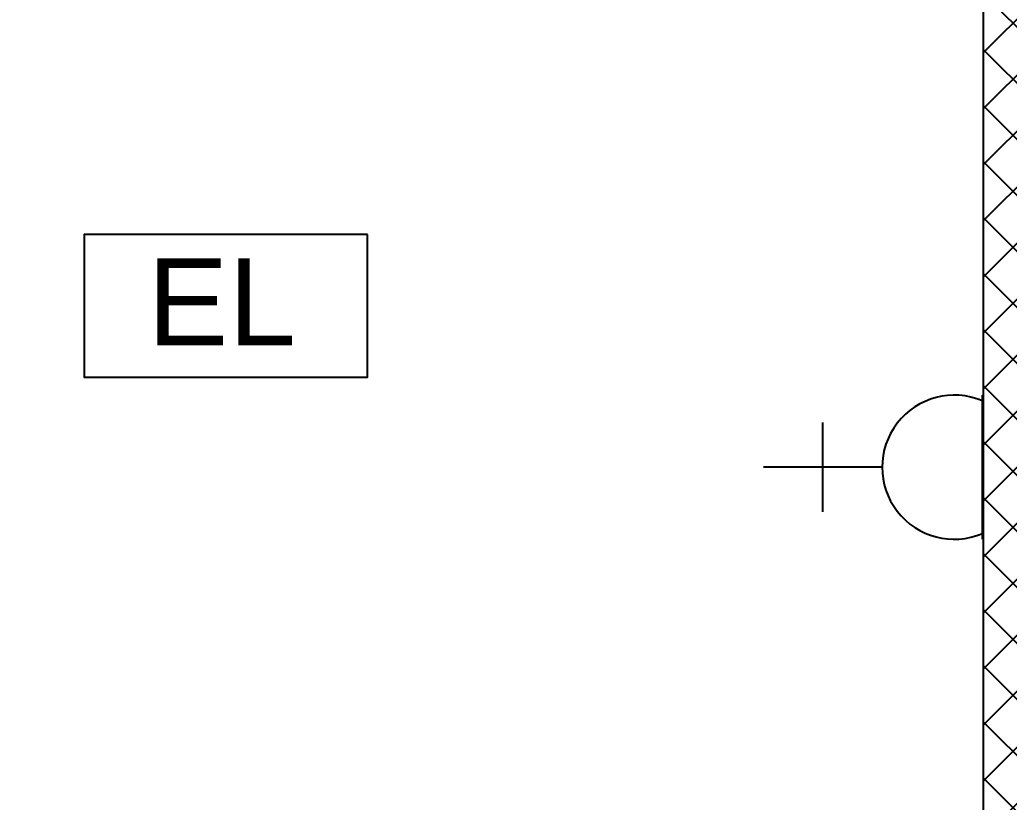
# Model space of a CAD drawing. Header units: inches. Extents: x -106706990 to 300603, y -86718466 to 1728185.
# Drawn here: x 145784 to 147657, y 47689 to 49170 of the extents above; entities that cross this region are included whole.
import ezdxf

# ---------------------------------------------------------------- set-up
doc = ezdxf.new("R2010")
doc.units = ezdxf.units.IN
doc.header["$MEASUREMENT"] = 0
doc.linetypes.add('DASHED2', pattern=[0.375, 0.25, -0.125])
for name, color, linetype in [('A-HATCH', 8, 'Continuous'), ('A-PARTITION', 4, 'Continuous'), ('A-TXTBOMBA', 7, 'Continuous'), ('area', 3, 'Continuous'), ('ELECT', 6, 'Continuous'), ('elk_LAMPU', 6, 'Continuous')]:
    doc.layers.add(name, color=color, linetype=linetype)
doc.layers.get('area').off()
doc.layers.get('elk_LAMPU').off()
doc.styles.add('arial', font='arial.ttf')

# ---------------------------------------------------------------- blocks, each defined once
blk = doc.blocks.new('Elight')
at = {"layer": 'A-TXTBOMBA', "color": 6}
blk.add_lwpolyline([(86606267.2, -1196730.5), (86605730.7, -1196730.5), (86605730.7, -1197000.7), (86606267.2, -1197000.7)], close=True, dxfattribs=at)
at = {"layer": 'A-TXTBOMBA', "color": 6, "style": 'arial'}
blk.add_text('EL', height=164.84, dxfattribs=at).set_placement((86605850.2, -1196940.4))
blk = doc.blocks.new('SOCKET(in)')
at = {"layer": 'ELECT', "color": 6}
for p, q in [((86605160, -1198079.2), (86605160, -1197854.2)), ((86605075.7, -1197966.7), (86605244.4, -1197966.7)), ((86605023.6, -1198269), (86605296.4, -1198269))]:
    blk.add_line(p, q, dxfattribs=at)
blk.add_arc((86605160, -1198215.6), 136.4, 336.9763, 203.0237, dxfattribs=at)

msp = doc.modelspace()

# ---------------------------------------------------------------- hatches: boundary and pattern name
at = {"layer": 'A-HATCH'}
h = msp.add_hatch(dxfattribs=at)
h.set_pattern_fill('ANSI37', color=8, scale=600)
h.set_pattern_definition([(45, (114889.65, -264791.58), (-53.033009, 53.033009), []), (135, (114889.65, -264791.58), (-53.033009, -53.033009), [])])
h.paths.add_polyline_path([(144682.8, 46009.7), (144682.8, 45909.7), (146307.8, 45909.7), (146307.8, 46009.7)])
h.paths.add_polyline_path([(150582.8, 45909.7), (150582.8, 46009.7), (149007.8, 46009.7), (149007.8, 45909.7)])
h.paths.add_polyline_path([(147657.8, 46234.7), (147707.8, 46234.7), (147707.8, 50409.7), (147657.8, 50409.7)])
h.paths.add_polyline_path([(147607.8, 46234.7), (147657.8, 46234.7), (147657.8, 50409.7), (147607.8, 50409.7)])

# ---------------------------------------------------------------- linework, layer by layer
at = {"layer": 'A-PARTITION', "color": 8}
msp.add_line((147607.8, 50409.7), (147607.8, 46234.7), dxfattribs=at)

# ---------------------------------------------------------------- block references
at = {"layer": 'area'}
msp.add_blockref('Elight', (-86459825.2, 1245494.2), dxfattribs=at)
at = {"layer": 'elk_LAMPU', "color": 0, "linetype": 'DASHED2', "lineweight": 18, "rotation": 90}
msp.add_blockref('SOCKET(in)', (-1050662.6, -86556836.8), dxfattribs=at)

doc.saveas('drawing.dxf')
